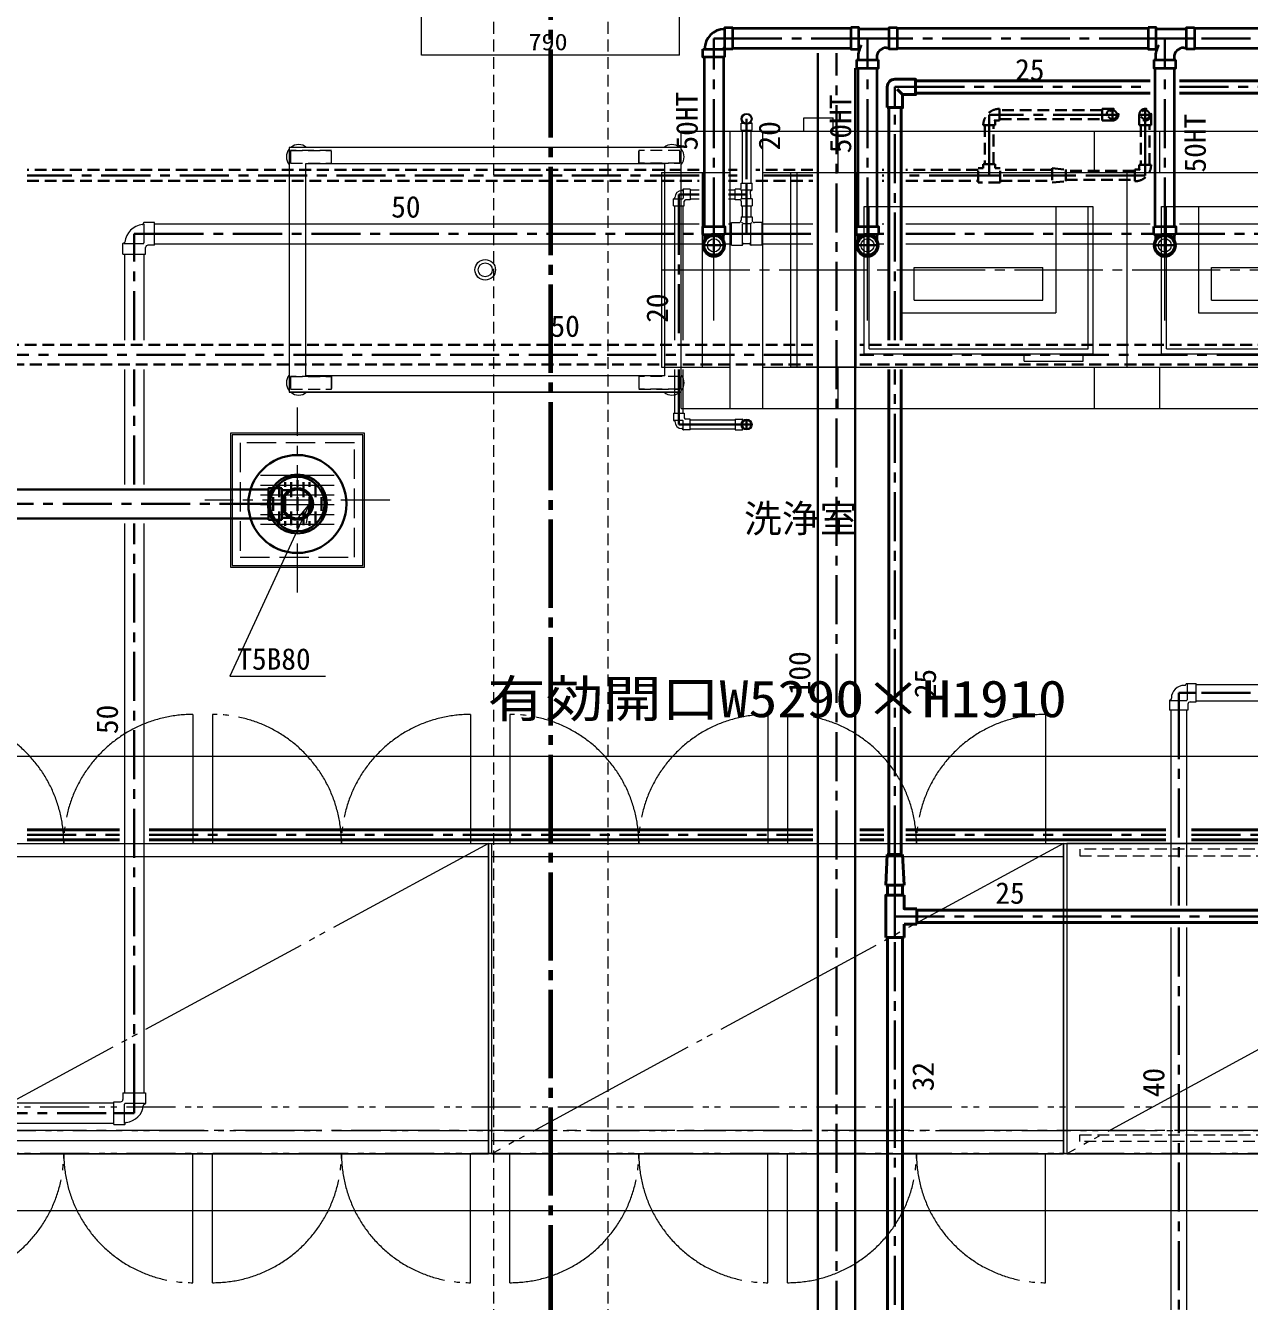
# Model space of a CAD drawing. Units: millimetres at full size, sheet at 1:30. Extents: x -16828 to 149130, y 47892 to 100313.
# Drawn here: x 16578 to 20324, y 58872 to 62779 of the extents above; entities that cross this region are included whole.
import ezdxf
from ezdxf.enums import TextEntityAlignment as Align

# ---------------------------------------------------------------- set-up
doc = ezdxf.new("R2010")
doc.units = ezdxf.units.MM
doc.header["$LTSCALE"] = 30
for name, pattern in [('CHAIN1', [8, 5, -1, 1, -1]), ('CHAIN2', [12, 9, -1, 1, -1]), ('DASHED1', [1.8, 1.2, -0.6]), ('DASHED3', [4, 3, -1]), ('DOUBLE_CHAIN1', [8.8, 5, -1, 0.6, -0.6, 0.6, -1]), ('LONG_DOUBLE_CHAIN', [21.8, 18, -1, 0.6, -0.6, 0.6, -1])]:
    doc.linetypes.add(name, pattern=pattern)
for name, color, linetype, lineweight in [('0-0', 7, 'CHAIN2', 15), ('0-1', 7, 'Continuous', 15), ('2-2_間仕切り芯', 7, 'DOUBLE_CHAIN1', 15), ('2-A_建具', 7, 'Continuous', 15), ('2-B_金物', 7, 'Continuous', 15), ('3-0_AIHO08-壁芯', 7, 'CHAIN2', 15), ('3-1_AIHO57-排水立上げ', 7, 'Continuous', 15), ('3-4_AIHO30-厨房機器', 7, 'Continuous', 15), ('3-5_AIHO31-厨房機器中心線', 7, 'CHAIN2', 15), ('3-6_AIHO33-厨房機器隠れ線', 7, 'DASHED1', 15), ('3-7_AIHO47-厨房機器アウトライン', 7, 'Continuous', 15), ('3-8_AIHO30-厨房機器LL', 7, 'Continuous', 15), ('3-9_AIHO32-厨房機器補助線', 7, 'LONG_DOUBLE_CHAIN', 15), ('3-A_AIHO34-移動式板金', 7, 'Continuous', 15), ('3-B_AIHO37-移動式板金隠れ線', 7, 'DASHED1', 15), ('3-C_AIHO34-移動式板金LL', 7, 'Continuous', 15), ('3-D_AIHO47-移動式板金アウトライン', 7, 'DASHED1', 15), ('4-2_AIHO20-排水溝', 7, 'Continuous', 15), ('4-3_AIHO15-壁開口寸法・コメント', 7, 'Continuous', 15), ('9-6_無題7', 7, 'Continuous', 15), ('9-9_配管－汚水１：硬質塩ビ管（ＤＶ）', 2, 'Continuous', 30), ('9-A_配管－給水３：ＶＬＰ(ＶＤ)', 5, 'Continuous', 40), ('9-B_配管－給湯１２：ＨＴＬＰ（ＵＸ）', 3, 'Continuous', 20), ('9-C_配管－ガス３：ねじ込み', 2, 'DASHED1', 30)]:
    doc.layers.add(name, color=color, linetype=linetype, lineweight=lineweight)
doc.layers.add('4-8_AIHO12-部屋名', color=7, linetype='Continuous')
doc.styles.add('ＭＳ ゴシック', font='')
doc.styles.get('ＭＳ ゴシック').set_extended_font_data('MS Gothic')

# ---------------------------------------------------------------- blocks, each defined once
blk = doc.blocks.new('グループ部品-6')
at = {"layer": '4-3_AIHO15-壁開口寸法・コメント'}
blk.add_line((21462.46, 60540.17), (16297.46, 60540.17), dxfattribs=at)
at = {"layer": '4-3_AIHO15-壁開口寸法・コメント', "style": 'ＭＳ ゴシック', "width": 1.15}
blk.add_text('有効開口W5290×H1910', height=113.2, dxfattribs=at).set_placement((17991.93, 60627.01), align=Align.BOTTOM_LEFT)

msp = doc.modelspace()

# ---------------------------------------------------------------- linework, layer by layer
at = {"layer": '0-0', "color": 1, "lineweight": 60}
msp.add_line((18184.96, 68105.86), (18184.96, 49250.86), dxfattribs=at)
at = {"layer": '0-1', "linetype": 'DASHED1'}
for p, q in [((18009.96, 63275.86), (18009.96, 55775.86)), ((18359.96, 63275.86), (18359.96, 55775.86)), ((12359.96, 59150.86), (18009.96, 59150.86)), ((18359.96, 59150.86), (25184.96, 59150.86))]:
    msp.add_line(p, q, dxfattribs=at)
at = {"layer": '0-1'}
msp.add_line((15959.96, 59150.86), (25184.96, 59150.86), dxfattribs=at)
at = {"layer": '2-2_間仕切り芯'}
msp.add_line((15139.23, 59395.86), (32729.96, 59395.86), dxfattribs=at)
at = {"layer": '2-A_建具', "linetype": 'DOUBLE_CHAIN1'}
for p, q in [((21524.96, 59466.36), (16234.96, 59466.36)), ((21524.96, 59325.36), (16234.96, 59325.36))]:
    msp.add_line(p, q, dxfattribs=at)
at = {"layer": '2-B_金物'}
for p, q in [((17789.96, 62687.87), (17789.96, 63072.06)), ((18579.96, 62687.87), (18579.96, 63072.06)), ((18579.96, 62687.87), (17789.96, 62687.87)), ((17614.96, 61530.86), (17204.96, 61530.86)), ((17204.96, 61530.86), (17204.96, 61120.86)), ((17609.96, 61525.86), (17209.96, 61525.86)), ((17209.96, 61525.86), (17209.96, 61125.86)), ((17609.96, 61125.86), (17609.96, 61525.86)), ((17523.07, 61400.86), (17296.85, 61400.86)), ((17523.07, 61370.86), (17296.85, 61370.86)), ((17523.07, 61340.86), (17296.85, 61340.86)), ((17523.07, 61310.86), (17296.85, 61310.86)), ((17523.07, 61280.86), (17296.85, 61280.86)), ((17523.07, 61250.86), (17296.85, 61250.86)), ((17209.96, 61125.86), (17609.96, 61125.86))]:
    msp.add_line(p, q, dxfattribs=at)
at = {"layer": '2-B_金物', "linetype": 'CHAIN1'}
for p, q in [((17409.96, 61042.36), (17409.96, 61609.36)), ((17693.46, 61325.86), (17126.46, 61325.86))]:
    msp.add_line(p, q, dxfattribs=at)
at = {"layer": '2-B_金物', "linetype": 'DASHED3'}
for p, q in [((17584.96, 61500.86), (17234.96, 61500.86)), ((17234.96, 61500.86), (17234.96, 61150.86)), ((17584.96, 61150.86), (17584.96, 61500.86)), ((17234.96, 61150.86), (17584.96, 61150.86))]:
    msp.add_line(p, q, dxfattribs=at)
at = {"layer": '2-B_金物'}
msp.add_lwpolyline([(17204.96, 61120.86), (17614.96, 61120.86), (17614.96, 61530.86)], dxfattribs=at)
at = {"layer": '3-0_AIHO08-壁芯'}
msp.add_line((24684.96, 59395.86), (15984.96, 59395.86), dxfattribs=at)
at = {"layer": '3-1_AIHO57-排水立上げ'}
for p, q in [((18684.96, 61875.86), (18684.96, 62085.86)), ((19154.96, 61875.86), (19154.96, 62085.86)), ((20064.96, 61875.86), (20064.96, 62085.86))]:
    msp.add_line(p, q, dxfattribs=at)
for centre in [(18684.96, 62105.86), (19154.96, 62105.86), (20064.96, 62105.86)]:
    msp.add_circle(centre, 20, dxfattribs=at)
at = {"layer": '3-4_AIHO30-厨房機器'}
for p, q in [((19049.96, 62455.86), (19049.96, 62495.86)), ((18584.96, 62328.86), (18584.96, 62455.86)), ((18584.96, 62455.86), (21434.96, 62455.86)), ((18834.96, 61605.86), (18834.96, 62455.86)), ((18524.96, 62328.86), (18649.96, 62328.86)), ((18524.96, 62328.86), (18524.96, 61732.86)), ((18649.96, 61732.86), (18649.96, 62328.86)), ((18919.96, 61733.36), (18919.96, 62328.36)), ((18919.96, 62328.36), (19119.96, 62328.36)), ((19119.96, 61733.36), (19119.96, 62328.36)), ((19144.96, 61773.86), (19144.96, 62224.86)), ((19144.96, 62224.86), (19844.96, 62224.86)), ((19844.96, 62224.86), (19844.96, 61773.86)), ((20054.96, 61773.86), (20054.96, 62224.86)), ((20054.96, 62224.86), (20754.96, 62224.86)), ((19144.96, 61773.86), (19844.96, 61773.86)), ((20054.96, 61773.86), (20754.96, 61773.86)), ((18524.96, 61732.86), (18649.96, 61732.86)), ((18584.96, 61605.86), (18584.96, 61732.86)), ((18919.96, 61733.36), (19119.96, 61733.36)), ((18584.96, 61605.86), (21434.96, 61605.86)), ((17994.96, 59324.36), (17994.96, 60274.36)), ((19754.96, 59324.36), (19754.96, 60274.36)), ((16244.96, 59324.36), (17994.96, 59324.36)), ((18004.96, 59324.36), (19754.96, 59324.36)), ((19764.96, 59324.36), (21514.96, 59324.36))]:
    msp.add_line(p, q, dxfattribs=at)
for points in [[(18959.96, 62455.86), (18959.96, 62495.86), (19049.96, 62495.86)], [(16244.96, 59324.36), (16244.96, 60274.36), (17994.96, 60274.36)], [(18004.96, 59324.36), (18004.96, 60274.36), (19754.96, 60274.36)]]:
    msp.add_lwpolyline(points, dxfattribs=at)
msp.add_lwpolyline([(19764.96, 59324.36), (21514.96, 59324.36), (21514.96, 60274.36), (19764.96, 60274.36)], close=True, dxfattribs=at)
at = {"layer": '3-5_AIHO31-厨房機器中心線'}
msp.add_line((18524.96, 62030.86), (21434.96, 62030.86), dxfattribs=at)
at = {"layer": '3-6_AIHO33-厨房機器隠れ線'}
for points in [[(20664.96, 60256.86), (19804.96, 60256.86), (19804.96, 60236.86), (20664.96, 60236.86)], [(20664.96, 59361.86), (19804.96, 59361.86), (19804.96, 59381.86), (20664.96, 59381.86)]]:
    msp.add_lwpolyline(points, close=True, dxfattribs=at)
at = {"layer": '3-7_AIHO47-厨房機器アウトライン'}
for points in [[(16244.96, 60274.36), (17994.96, 60274.36), (17994.96, 59324.36), (16244.96, 59324.36)], [(18004.96, 60274.36), (19754.96, 60274.36), (19754.96, 59324.36), (18004.96, 59324.36)], [(19764.96, 59324.36), (21514.96, 59324.36), (21514.96, 60274.36), (19764.96, 60274.36)]]:
    msp.add_lwpolyline(points, close=True, dxfattribs=at)
at = {"layer": '3-8_AIHO30-厨房機器LL'}
for p, q in [((18734.96, 61605.86), (18734.96, 62455.86)), ((19064.96, 62328.86), (19064.96, 62455.86)), ((19849.96, 62328.86), (19849.96, 62455.86)), ((20049.96, 62328.86), (20049.96, 62455.86)), ((18649.96, 62328.86), (18734.96, 62328.86)), ((18834.96, 62328.86), (21284.96, 62328.86)), ((18939.96, 61733.36), (18939.96, 62328.36)), ((19949.96, 61732.86), (19949.96, 62328.86)), ((19159.96, 61788.86), (19159.96, 62224.86)), ((19258.46, 62224.86), (19258.46, 61898.86)), ((19731.46, 62224.86), (19731.46, 61898.86)), ((19829.96, 61788.86), (19829.96, 62224.86)), ((20069.96, 61788.86), (20069.96, 62224.86)), ((20168.46, 62224.86), (20168.46, 61898.86)), ((19297.96, 62037.86), (19691.96, 62037.86)), ((19297.96, 61937.86), (19297.96, 62037.86)), ((20207.96, 62037.86), (20601.96, 62037.86)), ((20207.96, 61937.86), (20207.96, 62037.86)), ((19258.46, 61898.86), (19731.46, 61898.86)), ((20168.46, 61898.86), (20641.46, 61898.86)), ((19159.96, 61788.86), (19829.96, 61788.86)), ((19634.96, 61750.86), (19634.96, 61773.86)), ((19814.96, 61750.86), (19814.96, 61773.86)), ((20069.96, 61788.86), (20739.96, 61788.86)), ((18649.96, 61732.86), (18734.96, 61732.86)), ((18834.96, 61732.86), (21284.96, 61732.86)), ((19064.96, 61605.86), (19064.96, 61732.86)), ((19634.96, 61750.86), (19814.96, 61750.86)), ((19849.96, 61605.86), (19849.96, 61732.86)), ((20049.96, 61605.86), (20049.96, 61732.86)), ((16244.96, 60234.36), (17994.96, 60234.36)), ((18004.96, 60234.36), (19754.96, 60234.36)), ((16244.96, 59364.36), (17994.96, 59364.36)), ((18004.96, 59364.36), (19754.96, 59364.36))]:
    msp.add_line(p, q, dxfattribs=at)
for points in [[(19297.96, 61937.86), (19691.96, 61937.86), (19691.96, 62037.86)], [(20207.96, 61937.86), (20601.96, 61937.86), (20601.96, 62037.86)]]:
    msp.add_lwpolyline(points, dxfattribs=at)
at = {"layer": '3-9_AIHO32-厨房機器補助線'}
for p, q in [((17089.96, 60669.36), (17089.96, 60274.36)), ((17149.96, 60669.36), (17149.96, 60274.36)), ((17939.96, 60669.36), (17939.96, 60274.36)), ((18059.96, 60669.36), (18059.96, 60274.36)), ((18849.96, 60669.36), (18849.96, 60274.36)), ((18909.96, 60669.36), (18909.96, 60274.36)), ((19699.96, 60669.36), (19699.96, 60274.36)), ((17994.96, 60274.36), (16244.96, 59324.36)), ((19754.96, 60274.36), (18004.96, 59324.36)), ((21514.96, 60274.36), (19764.96, 59324.36)), ((17089.96, 58929.36), (17089.96, 59324.36)), ((17149.96, 58929.36), (17149.96, 59324.36)), ((17939.96, 58929.36), (17939.96, 59324.36)), ((18059.96, 58929.36), (18059.96, 59324.36)), ((18849.96, 58929.36), (18849.96, 59324.36)), ((18909.96, 58929.36), (18909.96, 59324.36)), ((19699.96, 58929.36), (19699.96, 59324.36))]:
    msp.add_line(p, q, dxfattribs=at)
for centre, start, end in [((16299.96, 60274.36), 0, 90), ((17089.96, 60274.36), 90, 180), ((17149.96, 60274.36), 0, 90), ((17939.96, 60274.36), 90, 180), ((18059.96, 60274.36), 0, 90), ((18849.96, 60274.36), 90, 180), ((18909.96, 60274.36), 0, 90), ((19699.96, 60274.36), 90, 180), ((16299.96, 59324.36), 270, 0), ((17089.96, 59324.36), 180, 270), ((17149.96, 59324.36), 270, 0), ((17939.96, 59324.36), 180, 270), ((18059.96, 59324.36), 270, 0), ((18849.96, 59324.36), 180, 270), ((18909.96, 59324.36), 270, 0), ((19699.96, 59324.36), 180, 270)]:
    msp.add_arc(centre, 395, start, end, dxfattribs=at)
at = {"layer": '3-A_AIHO34-移動式板金'}
for p, q in [((18584.96, 62405.86), (17384.96, 62405.86)), ((17384.96, 62405.86), (17384.96, 61655.86)), ((18584.96, 61655.86), (18584.96, 62405.86)), ((18584.96, 61655.86), (17384.96, 61655.86))]:
    msp.add_line(p, q, dxfattribs=at)
at = {"layer": '3-B_AIHO37-移動式板金隠れ線'}
for p, q in [((17389.46, 62395.86), (17514.46, 62395.86)), ((17389.46, 62357.86), (17389.46, 62395.86)), ((17389.46, 62357.86), (17514.46, 62357.86)), ((17514.46, 62357.86), (17514.46, 62395.86)), ((18455.46, 62357.86), (18455.46, 62395.86)), ((18580.46, 62357.86), (18455.46, 62357.86)), ((17389.46, 61703.86), (17514.46, 61703.86)), ((17514.46, 61703.86), (17514.46, 61665.86)), ((18580.46, 61703.86), (18455.46, 61703.86)), ((18455.46, 61703.86), (18455.46, 61665.86))]:
    msp.add_line(p, q, dxfattribs=at)
for points in [[(18580.46, 62357.86), (18580.46, 62395.86), (18455.46, 62395.86)], [(17389.46, 61703.86), (17389.46, 61665.86), (17514.46, 61665.86)], [(18580.46, 61703.86), (18580.46, 61665.86), (18455.46, 61665.86)]]:
    msp.add_lwpolyline(points, dxfattribs=at)
at = {"layer": '3-C_AIHO34-移動式板金LL'}
for p, q in [((18534.96, 62355.86), (17434.96, 62355.86)), ((17434.96, 62355.86), (17434.96, 61705.86)), ((18534.96, 61705.86), (18534.96, 62355.86)), ((18534.96, 61705.86), (17434.96, 61705.86))]:
    msp.add_line(p, q, dxfattribs=at)
for radius in [31.5, 21.5]:
    msp.add_circle((17984.96, 62030.86), radius, dxfattribs=at)
for centre, start, end in [((17413.96, 62376.86), 140.65417, 219.34583), ((17413.96, 62376.86), 50.65417, 129.34583), ((18555.96, 62376.86), 50.65417, 129.34583), ((18555.96, 62376.86), 320.65417, 39.34583), ((17413.96, 61684.86), 140.65417, 219.34583), ((18555.96, 61684.86), 320.65417, 39.34583), ((17413.96, 61684.86), 230.65417, 309.34583), ((18555.96, 61684.86), 230.65417, 309.34583)]:
    msp.add_arc(centre, 37.5, start, end, dxfattribs=at)
at = {"layer": '3-D_AIHO47-移動式板金アウトライン', "linetype": 'Continuous'}
msp.add_lwpolyline([(18584.96, 62405.86), (17384.96, 62405.86), (17384.96, 61655.86), (18584.96, 61655.86)], close=True, dxfattribs=at)
at = {"layer": '3-D_AIHO47-移動式板金アウトライン'}
for points in [[(17514.46, 62395.86), (17389.46, 62395.86), (17389.46, 62357.86), (17514.46, 62357.86)], [(18580.46, 62395.86), (18455.46, 62395.86), (18455.46, 62357.86), (18580.46, 62357.86)], [(17514.46, 61703.86), (17389.46, 61703.86), (17389.46, 61665.86), (17514.46, 61665.86)], [(18580.46, 61703.86), (18455.46, 61703.86), (18455.46, 61665.86), (18580.46, 61665.86)]]:
    msp.add_lwpolyline(points, close=True, dxfattribs=at)
at = {"layer": '4-2_AIHO20-排水溝'}
msp.add_lwpolyline([(21524.96, 59324.36), (16234.96, 59324.36), (16234.96, 60274.36), (21524.96, 60274.36)], close=True, dxfattribs=at)
at = {"layer": '9-6_無題7', "color": 2, "lineweight": 30}
for p, q in [((17372.85, 61366.4), (17372.85, 61381.04)), ((17409.96, 61366.4), (17409.96, 61386.4)), ((17447.07, 61366.4), (17447.07, 61381.04)), ((17354.29, 61376.65), (17354.29, 61334.9)), ((17391.4, 61380.19), (17391.4, 61334.9)), ((17391.4, 61348.78), (17391.4, 61352.51)), ((17428.52, 61380.19), (17428.52, 61334.9)), ((17428.52, 61348.78), (17428.52, 61352.51)), ((17465.63, 61376.65), (17465.63, 61334.9)), ((17335.74, 61334.65), (17335.74, 61292.9)), ((17372.85, 61334.65), (17372.85, 61292.9)), ((17409.96, 61334.65), (17409.96, 61292.9)), ((17447.07, 61334.65), (17447.07, 61292.9)), ((17484.18, 61334.65), (17484.18, 61292.9)), ((17354.29, 61290.5), (17354.29, 61248.75)), ((17391.4, 61290.5), (17391.4, 61248.75)), ((17391.4, 61278.78), (17391.4, 61275.05)), ((17428.52, 61290.5), (17428.52, 61248.75)), ((17428.52, 61278.78), (17428.52, 61275.05)), ((17465.63, 61290.5), (17465.63, 61248.75)), ((17372.85, 61261.15), (17372.85, 61246.51)), ((17409.96, 61261.15), (17409.96, 61241.15)), ((17447.07, 61261.15), (17447.07, 61246.51))]:
    msp.add_line(p, q, dxfattribs=at)
at = {"layer": '9-6_無題7'}
for p, q in [((17447.07, 61313.78), (17203.71, 60786.48)), ((17447.07, 61313.78), (17408.68, 61267.66)), ((17447.07, 61313.78), (17436.88, 61254.65)), ((17203.71, 60786.48), (17496.21, 60786.48))]:
    msp.add_line(p, q, dxfattribs=at)
at = {"layer": '9-6_無題7', "color": 2, "lineweight": 30}
for radius in [150, 90, 83.5]:
    msp.add_circle((17409.96, 61313.78), radius, dxfattribs=at)
at = {"layer": '9-9_配管－汚水１：硬質塩ビ管（ＤＶ）', "color": 6, "lineweight": 35}
for p, q in [((18742.96, 62706.17), (18742.96, 62773.17)), ((19103.96, 62769.67), (18742.96, 62769.67)), ((19220.96, 62768.26), (19128.96, 62768.26)), ((20013.96, 62769.67), (19245.96, 62769.67)), ((20130.96, 62768.26), (20038.96, 62768.26)), ((20807.45, 62769.67), (20155.96, 62769.67)), ((18742.96, 62709.67), (19103.96, 62709.67)), ((19128.96, 62711.06), (19132.6, 62711.06)), ((19213.4, 62711.06), (19220.96, 62711.06)), ((19245.96, 62709.67), (20013.96, 62709.67)), ((20038.96, 62711.06), (20042.6, 62711.06)), ((20123.4, 62711.06), (20130.96, 62711.06)), ((20155.96, 62709.67), (20807.45, 62709.67)), ((18651.46, 62706.67), (18718.46, 62706.67)), ((18654.96, 62681.67), (18654.96, 62163.86)), ((18714.96, 62163.86), (18714.96, 62681.67)), ((18718.46, 62681.67), (18718.46, 62706.67)), ((19121.46, 62673.67), (19188.46, 62673.67)), ((19126.29, 62681.25), (19126.29, 62673.67)), ((19183.48, 62681.14), (19183.48, 62673.67)), ((20031.46, 62673.67), (20098.46, 62673.67)), ((20036.29, 62681.25), (20036.29, 62673.67)), ((20093.48, 62681.14), (20093.48, 62673.67)), ((19124.96, 62648.67), (19124.96, 62163.86)), ((19184.96, 62163.86), (19184.96, 62648.67)), ((20034.96, 62648.67), (20034.96, 62163.86)), ((20094.96, 62163.86), (20094.96, 62648.67)), ((18651.46, 62138.86), (18651.46, 62163.86)), ((19121.46, 62138.86), (19121.46, 62163.86)), ((20031.46, 62138.86), (20031.46, 62163.86)), ((18651.46, 62138.86), (18679.19, 62138.86)), ((18656.46, 62138.86), (18656.46, 62123.47)), ((18718.46, 62138.86), (18690.73, 62138.86)), ((18713.46, 62138.86), (18713.46, 62123.47)), ((19121.46, 62138.86), (19149.19, 62138.86)), ((19126.46, 62138.86), (19126.46, 62123.47)), ((19188.46, 62138.86), (19160.73, 62138.86)), ((19183.46, 62138.86), (19183.46, 62123.47)), ((20031.46, 62138.86), (20059.19, 62138.86)), ((20036.46, 62138.86), (20036.46, 62123.47)), ((20098.46, 62138.86), (20070.73, 62138.86)), ((20093.46, 62138.86), (20093.46, 62123.47))]:
    msp.add_line(p, q, dxfattribs=at)
at = {"layer": '9-9_配管－汚水１：硬質塩ビ管（ＤＶ）', "linetype": 'CHAIN1'}
for p, q in [((18684.96, 62681.67), (18684.96, 62739.67)), ((18742.96, 62739.67), (18684.96, 62739.67)), ((18742.96, 62739.67), (19103.96, 62739.67)), ((19103.96, 62739.67), (19154.96, 62739.67)), ((19245.96, 62739.67), (19154.96, 62739.67)), ((19154.96, 62648.67), (19154.96, 62739.67)), ((20013.96, 62739.67), (19245.96, 62739.67)), ((20013.96, 62739.67), (20064.96, 62739.67)), ((20155.96, 62739.67), (20064.96, 62739.67)), ((20064.96, 62648.67), (20064.96, 62739.67)), ((20807.45, 62739.67), (20155.96, 62739.67)), ((18684.96, 62163.86), (18684.96, 62681.67)), ((19059.96, 58065.44), (19059.96, 62694.67)), ((19154.96, 62163.86), (19154.96, 62648.67)), ((20064.96, 62163.86), (20064.96, 62648.67)), ((18684.96, 62163.86), (18684.96, 62135.86)), ((19154.96, 62163.86), (19154.96, 62135.86)), ((20064.96, 62163.86), (20064.96, 62135.86)), ((18684.96, 62069.86), (18684.96, 62141.86)), ((19154.96, 62069.86), (19154.96, 62141.86)), ((20064.96, 62069.86), (20064.96, 62141.86)), ((18648.96, 62105.86), (18720.96, 62105.86)), ((19118.96, 62105.86), (19190.96, 62105.86)), ((20028.96, 62105.86), (20100.96, 62105.86)), ((18987.96, 61770.86), (14917.55, 61770.86)), ((21573.97, 61770.86), (19131.96, 61770.86)), ((17321.96, 61313.78), (14769.61, 61313.78)), ((17321.96, 61313.78), (17365.46, 61313.78))]:
    msp.add_line(p, q, dxfattribs=at)
at = {"layer": '9-9_配管－汚水１：硬質塩ビ管（ＤＶ）'}
for p, q in [((19002.96, 62694.67), (19002.96, 58065.44)), ((19116.96, 58065.44), (19116.96, 62648.67)), ((17321.96, 61358.28), (14769.61, 61358.28)), ((17361.96, 61362.28), (17361.96, 61320.72)), ((17361.96, 61355.78), (17385.71, 61355.78)), ((17361.96, 61265.28), (17361.96, 61306.83)), ((14769.61, 61269.28), (17321.96, 61269.28)), ((17361.96, 61265.28), (17321.96, 61265.28)), ((17361.96, 61271.78), (17385.71, 61271.78))]:
    msp.add_line(p, q, dxfattribs=at)
at = {"layer": '9-9_配管－汚水１：硬質塩ビ管（ＤＶ）', "linetype": 'DASHED1'}
for p, q in [((18987.96, 61800.86), (14917.55, 61800.86)), ((21573.97, 61800.86), (19131.96, 61800.86)), ((14917.55, 61740.86), (18987.96, 61740.86)), ((19131.96, 61740.86), (21573.97, 61740.86))]:
    msp.add_line(p, q, dxfattribs=at)
at = {"layer": '9-9_配管－汚水１：硬質塩ビ管（ＤＶ）', "color": 6, "lineweight": 35}
for points in [[(18742.96, 62706.17), (18717.96, 62706.17), (18717.96, 62773.17), (18742.96, 62773.17)], [(18718.46, 62681.67), (18651.46, 62681.67), (18651.46, 62706.67)], [(19121.46, 62673.67), (19121.46, 62648.67), (19188.46, 62648.67), (19188.46, 62673.67)], [(20031.46, 62673.67), (20031.46, 62648.67), (20098.46, 62648.67), (20098.46, 62673.67)], [(18651.46, 62163.86), (18718.46, 62163.86), (18718.46, 62138.86)], [(19121.46, 62163.86), (19188.46, 62163.86), (19188.46, 62138.86)], [(20031.46, 62163.86), (20098.46, 62163.86), (20098.46, 62138.86)]]:
    msp.add_lwpolyline(points, dxfattribs=at)
for points in [[(19103.96, 62773.17), (19103.96, 62706.17), (19128.96, 62706.17), (19128.96, 62773.17)], [(19245.96, 62773.17), (19245.96, 62706.17), (19220.96, 62706.17), (19220.96, 62773.17)], [(20013.96, 62773.17), (20013.96, 62706.17), (20038.96, 62706.17), (20038.96, 62773.17)], [(20155.96, 62773.17), (20155.96, 62706.17), (20130.96, 62706.17), (20130.96, 62773.17)]]:
    msp.add_lwpolyline(points, close=True, dxfattribs=at)
at = {"layer": '9-9_配管－汚水１：硬質塩ビ管（ＤＶ）'}
msp.add_lwpolyline([(17321.96, 61265.28), (17321.96, 61362.28), (17361.96, 61362.28)], dxfattribs=at)
at = {"layer": '9-9_配管－汚水１：硬質塩ビ管（ＤＶ）', "color": 6, "lineweight": 35}
for centre in [(18684.96, 62105.86), (19154.96, 62105.86), (20064.96, 62105.86)]:
    msp.add_circle(centre, 30, dxfattribs=at)
at = {"layer": '9-9_配管－汚水１：硬質塩ビ管（ＤＶ）'}
msp.add_circle((17409.96, 61313.78), 44.5, dxfattribs=at)
at = {"layer": '9-9_配管－汚水１：硬質塩ビ管（ＤＶ）', "color": 6, "lineweight": 35}
for centre, radius, start, end in [((18717.96, 62706.67), 61.5, 90, 180), ((18717.96, 62706.67), 4.5, 90, 180), ((19201.09, 62681.25), 74.8, 150, 180), ((19213.4, 62681.14), 29.92, 90, 180), ((20111.09, 62681.25), 74.8, 150, 180), ((20123.4, 62681.14), 29.92, 90, 180), ((18684.96, 62105.86), 33.5, 0, 180), ((19154.96, 62105.86), 33.5, 0, 180), ((20064.96, 62105.86), 33.5, 0, 180), ((18684.96, 62105.86), 33.5, 180, 270), ((18684.96, 62105.86), 33.5, 270, 0), ((19154.96, 62105.86), 33.5, 180, 270), ((19154.96, 62105.86), 33.5, 270, 0), ((20064.96, 62105.86), 33.5, 180, 270), ((20064.96, 62105.86), 33.5, 270, 0)]:
    msp.add_arc(centre, radius, start, end, dxfattribs=at)
at = {"layer": '9-9_配管－汚水１：硬質塩ビ管（ＤＶ）'}
for start, end in [(90, 270), (0, 90), (270, 0)]:
    msp.add_arc((17409.96, 61313.78), 48.5, start, end, dxfattribs=at)
at = {"layer": '9-A_配管－給水３：ＶＬＰ(ＶＤ)'}
for p, q in [((20019.96, 62609.66), (19301.96, 62609.66)), ((20914.96, 62609.66), (20109.96, 62609.66)), ((19215.46, 62527.76), (19215.46, 62590.76)), ((19262.46, 62567.26), (19245.84, 62583.88)), ((19301.96, 62571.86), (20019.96, 62571.86)), ((20109.96, 62571.86), (20914.96, 62571.86)), ((19220.06, 62527.76), (19220.06, 61815.86)), ((19257.86, 61815.86), (19257.86, 62527.76)), ((19220.06, 61725.86), (19220.06, 60240.09)), ((19257.86, 60240.09), (19257.86, 61725.86)), ((16865.51, 60316.49), (16582.95, 60316.49)), ((18987.96, 60316.49), (16956.01, 60316.49)), ((19205.06, 60316.49), (19131.96, 60316.49)), ((20068.4, 60316.49), (19272.86, 60316.49)), ((21781.36, 60316.49), (20147, 60316.49)), ((16582.95, 60285.49), (16865.51, 60285.49)), ((16956.01, 60285.49), (18987.96, 60285.49)), ((19131.96, 60285.49), (19205.06, 60285.49)), ((19272.86, 60285.49), (20068.4, 60285.49)), ((20147, 60285.49), (21781.36, 60285.49)), ((19210.96, 60147.09), (19215.46, 60240.09)), ((19262.46, 60240.09), (19215.46, 60240.09)), ((19266.96, 60147.09), (19262.46, 60240.09)), ((19266.96, 60147.09), (19210.96, 60147.09)), ((19215.81, 60147.09), (19215.81, 60115.86)), ((19262.11, 60115.86), (19262.11, 60147.09)), ((19305.96, 60027.36), (19305.96, 60074.36)), ((21550.96, 60069.76), (19305.96, 60069.76)), ((19266.96, 59985.86), (19266.96, 60027.36)), ((19305.96, 60027.36), (19266.96, 60027.36)), ((19305.96, 60031.96), (21550.96, 60031.96)), ((19210.96, 59985.86), (19266.96, 59985.86)), ((19215.81, 59985.86), (19215.81, 58621.86)), ((19262.11, 58621.86), (19262.11, 59985.86))]:
    msp.add_line(p, q, dxfattribs=at)
at = {"layer": '9-A_配管－給水３：ＶＬＰ(ＶＤ)', "color": 2, "linetype": 'CHAIN1', "lineweight": 30}
for p, q in [((19301.96, 62590.76), (19238.96, 62590.76)), ((19238.96, 62527.76), (19238.96, 62590.76)), ((19301.96, 62590.76), (20019.96, 62590.76)), ((20109.96, 62590.76), (20914.96, 62590.76)), ((19238.96, 61815.86), (19238.96, 62527.76)), ((19238.96, 60240.09), (19238.96, 61725.86)), ((16582.95, 60300.99), (16865.51, 60300.99)), ((16956.01, 60300.99), (18987.96, 60300.99)), ((19131.96, 60300.99), (19205.06, 60300.99)), ((19272.86, 60300.99), (20068.4, 60300.99)), ((20147, 60300.99), (21781.36, 60300.99)), ((19238.96, 60240.09), (19238.96, 60193.59)), ((19238.96, 60147.09), (19238.96, 60193.59)), ((19238.96, 60115.86), (19238.96, 60147.09)), ((19238.96, 60115.86), (19238.96, 60050.86)), ((19238.96, 59985.86), (19238.96, 60050.86)), ((19305.96, 60050.86), (19238.96, 60050.86)), ((21550.96, 60050.86), (19305.96, 60050.86)), ((19238.96, 58621.86), (19238.96, 59985.86))]:
    msp.add_line(p, q, dxfattribs=at)
at = {"layer": '9-A_配管－給水３：ＶＬＰ(ＶＤ)'}
for points in [[(19238.96, 62614.26), (19301.96, 62614.26), (19301.96, 62567.26), (19264.81, 62567.26)], [(19262.46, 62564.91), (19262.46, 62527.76), (19215.46, 62527.76)], [(19210.96, 59985.86), (19210.96, 60115.86), (19266.96, 60115.86)], [(19305.96, 60074.36), (19266.96, 60074.36), (19266.96, 60115.86)]]:
    msp.add_lwpolyline(points, dxfattribs=at)
for centre, radius in [((19238.96, 62590.76), 23.5), ((19264.81, 62564.91), 2.35)]:
    msp.add_arc(centre, radius, 90, 180, dxfattribs=at)
at = {"layer": '9-B_配管－給湯１２：ＨＴＬＰ（ＵＸ）'}
for p, q in [((18768.31, 62458.65), (18768.31, 62479.41)), ((18768.47, 62479.95), (18774.81, 62479.95)), ((18768.89, 62480.32), (18772.08, 62481.78)), ((18795.11, 62479.95), (18801.45, 62479.95)), ((18801.03, 62480.32), (18797.84, 62481.78)), ((18771.36, 62458.65), (18771.36, 62296.46)), ((18798.56, 62296.46), (18798.56, 62458.65)), ((18768.36, 62282.06), (18768.36, 62296.46)), ((18768.36, 62296.46), (18801.56, 62296.46)), ((18801.56, 62274.46), (18801.56, 62296.46)), ((18561.03, 62226.96), (18561.03, 62247.72)), ((18561.19, 62248.26), (18588.88, 62248.26)), ((18561.61, 62248.63), (18564.8, 62250.1)), ((18565.38, 62251), (18565.38, 62252.26)), ((18588.14, 62273.76), (18586.88, 62273.76)), ((18590.51, 62277.53), (18589.05, 62274.35)), ((18590.88, 62277.96), (18590.88, 62250.26)), ((18612.18, 62278.11), (18591.42, 62278.11)), ((18594.33, 62226.96), (18594.33, 62240.81)), ((18612.18, 62244.81), (18598.33, 62244.81)), ((18612.18, 62278.11), (18612.18, 62244.81)), ((18639.96, 62275.06), (18612.18, 62275.06)), ((18612.18, 62247.86), (18639.96, 62247.86)), ((18749.96, 62275.06), (18729.96, 62275.06)), ((18729.96, 62247.86), (18749.96, 62247.86)), ((18764.36, 62278.06), (18749.96, 62278.06)), ((18749.96, 62244.86), (18749.96, 62278.06)), ((18764.36, 62244.86), (18749.96, 62244.86)), ((18768.36, 62240.86), (18768.36, 62226.46)), ((18769.28, 62272.36), (18769.28, 62250.56)), ((18801.56, 62274.46), (18769.99, 62274.46)), ((18801.56, 62248.46), (18769.99, 62248.46)), ((18797.26, 62261.46), (18797.26, 62271.83)), ((18797.26, 62261.46), (18797.26, 62251.1)), ((18797.84, 62272.73), (18801.56, 62274.46)), ((18797.84, 62250.19), (18801.56, 62248.46)), ((18801.56, 62248.46), (18801.56, 62226.46)), ((18561.03, 62226.96), (18594.33, 62226.96)), ((18564.08, 62226.96), (18564.08, 61815.86)), ((18591.28, 61815.86), (18591.28, 62226.96)), ((18768.36, 62226.46), (18801.56, 62226.46)), ((18771.36, 62226.46), (18771.36, 62193.26)), ((18798.56, 62193.26), (18798.56, 62226.46)), ((16939.08, 62174.58), (16937.47, 62170.7)), ((16940.46, 62171.78), (16940.46, 62113.06)), ((18639.96, 62171.01), (16972.96, 62171.01)), ((18738.46, 62171.01), (18729.96, 62171.01)), ((18738.46, 62175.66), (18761.11, 62175.66)), ((18738.46, 62105.86), (18738.46, 62175.66)), ((18768.31, 62193.26), (18768.31, 62182.86)), ((18768.31, 62193.26), (18801.61, 62193.26)), ((18775.53, 62171.96), (18769, 62176.03)), ((18772.03, 62107.96), (18772.03, 62170.6)), ((18794.39, 62171.96), (18775.53, 62171.96)), ((18794.39, 62171.96), (18800.92, 62176.03)), ((18797.89, 62107.96), (18797.89, 62170.6)), ((18801.61, 62193.26), (18801.61, 62182.86)), ((18831.46, 62175.66), (18808.81, 62175.66)), ((18831.46, 62175.66), (18831.46, 62105.86)), ((18987.96, 62171.01), (18831.46, 62171.01)), ((19205.06, 62171.01), (19199.96, 62171.01)), ((20019.96, 62171.01), (19272.86, 62171.01)), ((20922.07, 62171.01), (20109.96, 62171.01)), ((16876.01, 62078.56), (16876.01, 62111.06)), ((16876.94, 62112.44), (16880.82, 62114.05)), ((16878.84, 62111.06), (16938.46, 62111.06)), ((16945.51, 62078.56), (16945.51, 62098.81)), ((16972.96, 62106.01), (16952.71, 62106.01)), ((16972.96, 62110.51), (18651.78, 62110.51)), ((18718.14, 62110.51), (18738.46, 62110.51)), ((18738.46, 62105.86), (18771.26, 62105.86)), ((18772.58, 62106.65), (18774.79, 62110.76)), ((18776.56, 62111.81), (18793.36, 62111.81)), ((18797.34, 62106.65), (18795.13, 62110.76)), ((18831.46, 62105.86), (18798.66, 62105.86)), ((18831.46, 62110.51), (18987.96, 62110.51)), ((19188.14, 62110.51), (19205.06, 62110.51)), ((19272.86, 62110.51), (20031.78, 62110.51)), ((20098.14, 62110.51), (20966.67, 62110.51)), ((16876.01, 62078.56), (16945.51, 62078.56)), ((16880.51, 62078.56), (16880.51, 61815.86)), ((16941.01, 61815.86), (16941.01, 62078.56)), ((16880.51, 61725.86), (16880.51, 61373.28)), ((16941.01, 61373.28), (16941.01, 61725.86)), ((18564.08, 61725.86), (18564.08, 61591.55)), ((18591.28, 61591.55), (18591.28, 61725.86)), ((18561.03, 61591.55), (18594.33, 61591.55)), ((18561.03, 61591.55), (18561.03, 61570.79)), ((18594.33, 61591.55), (18594.33, 61577.7)), ((18561.19, 61570.25), (18588.88, 61570.25)), ((18561.61, 61569.88), (18564.8, 61568.42)), ((18565.38, 61567.51), (18565.38, 61566.25)), ((18588.14, 61544.75), (18586.88, 61544.75)), ((18590.51, 61540.98), (18589.05, 61544.17)), ((18590.88, 61540.56), (18590.88, 61568.25)), ((18612.18, 61540.4), (18591.42, 61540.4)), ((18612.18, 61573.7), (18598.33, 61573.7)), ((18612.18, 61540.4), (18612.18, 61573.7)), ((18750.46, 61570.65), (18612.18, 61570.65)), ((18612.18, 61543.45), (18750.46, 61543.45)), ((18750.46, 61573.7), (18771.22, 61573.7)), ((18771.76, 61573.54), (18771.76, 61567.2)), ((18771.76, 61546.9), (18771.76, 61540.56)), ((18772.13, 61573.12), (18773.59, 61569.93)), ((18772.13, 61540.98), (18773.59, 61544.17)), ((16880.51, 61254.28), (16880.51, 59510.76)), ((16941.01, 59510.76), (16941.01, 61254.28)), ((20126.93, 60758.45), (20124.61, 60758.45)), ((20128.44, 60759.48), (20130.57, 60763.38)), ((20131.89, 60764.16), (20161, 60764.16)), ((20133.04, 60761.94), (20133.04, 60713.67)), ((20161, 60707.56), (20161, 60764.16)), ((21766.96, 60760.16), (20161, 60760.16)), ((20085.11, 60716.63), (20085.11, 60718.95)), ((20079.4, 60711.67), (20079.4, 60682.56)), ((20136, 60682.56), (20079.4, 60682.56)), ((20084.08, 60715.12), (20080.18, 60712.99)), ((20081.91, 60711.67), (20131.04, 60711.67)), ((20083.4, 60682.56), (20083.4, 60084.76)), ((20132, 60084.76), (20132, 60682.56)), ((20136, 60700.76), (20136, 60682.56)), ((20142.8, 60707.56), (20161, 60707.56)), ((20161, 60711.56), (21766.96, 60711.56)), ((20083.4, 60016.96), (20083.4, 58581.36)), ((20132, 58581.36), (20132, 60016.96)), ((16876.01, 59510.76), (16876.01, 59490.51)), ((16848.56, 59478.81), (16194.39, 59478.81)), ((16848.56, 59483.31), (16868.81, 59483.31)), ((16848.56, 59413.81), (16848.56, 59483.31)), ((16881.06, 59416.64), (16881.06, 59476.26)), ((16941.78, 59478.26), (16883.06, 59478.26)), ((16944.58, 59476.87), (16940.7, 59475.27)), ((16194.39, 59418.31), (16848.56, 59418.31)), ((16848.56, 59413.81), (16881.06, 59413.81)), ((16882.44, 59414.73), (16884.05, 59418.62))]:
    msp.add_line(p, q, dxfattribs=at)
at = {"layer": '9-B_配管－給湯１２：ＨＴＬＰ（ＵＸ）', "color": 2, "linetype": 'CHAIN1', "lineweight": 30}
for p, q in [((18784.96, 62458.65), (18784.96, 62493.15)), ((18784.96, 62458.65), (18784.96, 62296.46)), ((18784.96, 62296.46), (18784.96, 62261.46)), ((18612.18, 62261.46), (18577.68, 62261.46)), ((18577.68, 62226.96), (18577.68, 62261.46)), ((18639.96, 62261.46), (18612.18, 62261.46)), ((18749.96, 62261.46), (18729.96, 62261.46)), ((18749.96, 62261.46), (18784.96, 62261.46)), ((18784.96, 62226.46), (18784.96, 62261.46)), ((18577.68, 62226.96), (18577.68, 61815.86)), ((18784.96, 62226.46), (18784.96, 62193.26)), ((18784.96, 62193.26), (18784.96, 62140.76)), ((16910.76, 62078.56), (16910.76, 62140.76)), ((16972.96, 62140.76), (16910.76, 62140.76)), ((16972.96, 62140.76), (18651.46, 62140.76)), ((18718.46, 62140.76), (18738.46, 62140.76)), ((18738.46, 62140.76), (18784.96, 62140.76)), ((18831.46, 62140.76), (18784.96, 62140.76)), ((18831.46, 62140.76), (18987.96, 62140.76)), ((19188.46, 62140.76), (19205.06, 62140.76)), ((19272.86, 62140.76), (20031.46, 62140.76)), ((20098.46, 62140.76), (20937.68, 62140.76)), ((16910.76, 61815.86), (16910.76, 62078.56)), ((16910.76, 61373.28), (16910.76, 61725.86)), ((18577.68, 61725.86), (18577.68, 61591.55)), ((18577.68, 61591.55), (18577.68, 61557.05)), ((18612.18, 61557.05), (18577.68, 61557.05)), ((18612.18, 61557.05), (18750.46, 61557.05)), ((18750.46, 61557.05), (18771.36, 61557.05)), ((18768.64, 61557.05), (18801.28, 61557.05)), ((18784.96, 61540.73), (18784.96, 61573.37)), ((16910.76, 59510.76), (16910.76, 61254.28)), ((20161, 60735.86), (20107.7, 60735.86)), ((20107.7, 60682.56), (20107.7, 60735.86)), ((21766.96, 60735.86), (20161, 60735.86)), ((20107.7, 60682.56), (20107.7, 60084.76)), ((20107.7, 60016.96), (20107.7, 58581.36)), ((16910.76, 59510.76), (16910.76, 59448.56)), ((16194.39, 59448.56), (16848.56, 59448.56)), ((16848.56, 59448.56), (16910.76, 59448.56))]:
    msp.add_line(p, q, dxfattribs=at)
at = {"layer": '9-B_配管－給湯１２：ＨＴＬＰ（ＵＸ）'}
for points in [[(18768.31, 62458.65), (18801.61, 62458.65), (18801.61, 62479.41)], [(16972.96, 62106.01), (16972.96, 62175.51), (16940.46, 62175.51)], [(18750.46, 61573.7), (18750.46, 61540.4), (18771.22, 61540.4)], [(16876.01, 59510.76), (16945.51, 59510.76), (16945.51, 59478.26)]]:
    msp.add_lwpolyline(points, dxfattribs=at)
for centre, radius in [((18784.96, 62493.15), 16.65), ((18784.96, 62493.15), 13.9), ((18784.96, 61557.05), 16.65), ((18784.96, 61557.05), 13.6)]:
    msp.add_circle(centre, radius, dxfattribs=at)
for centre, radius, start, end in [((18769.31, 62479.41), 1, 114.69156, 180), ((18771.66, 62482.69), 1, 294.69156, 325.47797), ((18798.26, 62482.69), 1, 214.52203, 245.30844), ((18800.61, 62479.41), 1, 0, 65.30844), ((18764.36, 62282.06), 4, 270, 0), ((18562.03, 62247.72), 1, 114.69156, 180), ((18564.38, 62251), 1, 294.69156, 0), ((18586.88, 62252.26), 21.5, 90, 180), ((18588.14, 62274.76), 1, 270, 335.30844), ((18588.88, 62250.26), 2, 270, 0), ((18591.42, 62277.11), 1, 90, 155.30844), ((18598.33, 62240.81), 4, 90, 180), ((18764.36, 62240.86), 4, 0, 90), ((18721.16, 62261.46), 49.34, 12.76386, 19.66188), ((18721.16, 62261.46), 49.34, 340.33812, 347.23614), ((18798.26, 62271.83), 1, 114.9439, 180), ((18798.26, 62251.1), 1, 180, 245.0561), ((16941.93, 62109.59), 60.2, 96.01315, 173.98685), ((16935.62, 62171.46), 2, 270, 337.54845), ((16940.46, 62174.01), 1.5, 90, 157.54845), ((18761.11, 62182.86), 7.2, 270, 0), ((18808.81, 62182.86), 7.2, 180, 270), ((16877.51, 62111.06), 1.5, 112.45155, 180), ((16880.06, 62115.9), 2, 292.45155, 0), ((16938.46, 62113.06), 2, 270, 0), ((16952.71, 62098.81), 7.2, 90, 180), ((18771.26, 62107.36), 1.5, 270, 331.72796), ((18776.56, 62109.81), 2, 90, 151.72796), ((18793.36, 62109.81), 2, 28.27204, 90), ((18798.66, 62107.36), 1.5, 208.27204, 270), ((18598.33, 61577.7), 4, 180, 270), ((18562.03, 61570.79), 1, 180, 245.30844), ((18564.38, 61567.51), 1, 0, 65.30844), ((18586.88, 61566.25), 21.5, 180, 270), ((18588.14, 61543.75), 1, 24.69156, 90), ((18588.88, 61568.25), 2, 0, 90), ((18591.42, 61541.4), 1, 204.69156, 270), ((18784.96, 61557.05), 13.9, 90, 180), ((18784.96, 61557.05), 13.9, 180, 0), ((18771.22, 61572.7), 1, 24.69156, 90), ((18771.22, 61541.4), 1, 270, 335.30844), ((18774.5, 61570.35), 1, 204.69156, 235.47797), ((18774.5, 61543.75), 1, 124.52203, 155.30844), ((18784.96, 61557.05), 13.9, 0, 90), ((20124.61, 60718.95), 39.5, 90, 180), ((20126.69, 60760.43), 2, 277.06011, 331.38954), ((20131.89, 60762.66), 1.5, 90, 151.38954), ((20136, 60763.36), 3, 167.33182, 170.24735), ((20083.12, 60716.87), 2, 298.61046, 352.93989), ((20080.9, 60711.67), 1.5, 118.61046, 180), ((20131.04, 60713.67), 2, 270, 0), ((20142.8, 60700.76), 6.8, 90, 180), ((16868.81, 59490.51), 7.2, 270, 0), ((16883.06, 59476.26), 2, 90, 180), ((16879.59, 59479.73), 60.2, 276.01315, 353.98685), ((16941.46, 59473.42), 2, 112.45155, 180), ((16944.01, 59478.26), 1.5, 292.45155, 0), ((16881.06, 59415.31), 1.5, 270, 337.54845), ((16885.9, 59417.86), 2, 90, 157.54845)]:
    msp.add_arc(centre, radius, start, end, dxfattribs=at)
at = {"layer": '9-C_配管－ガス３：ねじ込み'}
for p, q in [((19559.38, 62523.86), (19559.38, 62487.86)), ((19872.96, 62519.46), (19559.38, 62519.46)), ((19872.96, 62523.86), (19904.96, 62523.86)), ((19545.38, 62487.86), (19543.12, 62490.12)), ((19545.38, 62487.86), (19559.38, 62487.86)), ((19545.38, 62473.86), (19545.38, 62487.86)), ((19559.38, 62492.26), (19872.96, 62492.26)), ((19986.96, 62473.86), (19986.96, 62505.86)), ((19545.38, 62473.86), (19509.38, 62473.86)), ((19513.78, 62473.86), (19513.78, 62354.87)), ((19540.98, 62354.87), (19540.98, 62473.86)), ((19991.36, 62473.86), (19991.36, 62351.87)), ((20018.56, 62351.87), (20018.56, 62473.86)), ((18639.96, 62336.87), (16582.95, 62336.87)), ((18756.36, 62336.87), (18729.96, 62336.87)), ((18987.96, 62336.87), (18813.56, 62336.87)), ((19205.06, 62336.87), (19199.96, 62336.87)), ((19493.38, 62336.87), (19272.86, 62336.87)), ((19545.38, 62354.87), (19509.38, 62354.87)), ((19545.38, 62354.87), (19545.38, 62341.87)), ((19561.38, 62341.87), (19545.38, 62341.87)), ((19561.38, 62297.87), (19561.38, 62341.87)), ((19719.98, 62336.87), (19561.38, 62336.87)), ((19719.98, 62341.87), (19719.98, 62297.87)), ((19719.98, 62341.87), (19761.98, 62337.87)), ((19761.98, 62337.87), (19761.98, 62301.87)), ((19972.96, 62333.47), (19761.98, 62333.47)), ((19972.96, 62337.87), (19972.96, 62301.87)), ((19972.96, 62337.87), (19986.96, 62337.87)), ((20022.96, 62351.87), (19986.96, 62351.87)), ((19986.96, 62337.87), (19986.96, 62351.87)), ((19986.96, 62337.87), (19989.22, 62335.6)), ((16582.95, 62302.87), (18639.96, 62302.87)), ((18729.96, 62302.87), (18756.36, 62302.87)), ((18813.56, 62302.87), (18987.96, 62302.87)), ((19199.96, 62302.87), (19205.06, 62302.87)), ((19272.86, 62302.87), (19493.38, 62302.87)), ((19561.38, 62302.87), (19719.98, 62302.87)), ((19719.98, 62297.87), (19761.98, 62301.87)), ((19761.98, 62306.27), (19972.96, 62306.27))]:
    msp.add_line(p, q, dxfattribs=at)
at = {"layer": '9-C_配管－ガス３：ねじ込み', "linetype": 'CHAIN1'}
for p, q in [((19904.96, 62489.54), (19904.96, 62522.18)), ((20004.96, 62489.54), (20004.96, 62522.18)), ((19559.38, 62505.86), (19527.38, 62505.86)), ((19527.38, 62473.86), (19527.38, 62505.86)), ((19872.96, 62505.86), (19559.38, 62505.86)), ((19872.96, 62505.86), (19891.36, 62505.86)), ((19888.64, 62505.86), (19921.28, 62505.86)), ((19988.64, 62505.86), (20021.28, 62505.86)), ((20004.96, 62473.86), (20004.96, 62492.26)), ((19527.38, 62473.86), (19527.38, 62354.87)), ((20004.96, 62473.86), (20004.96, 62351.87)), ((18639.96, 62319.87), (16582.95, 62319.87)), ((18756.36, 62319.87), (18729.96, 62319.87)), ((18987.96, 62319.87), (18813.56, 62319.87)), ((19205.06, 62319.87), (19199.96, 62319.87)), ((19493.38, 62319.87), (19272.86, 62319.87)), ((19493.38, 62319.87), (19527.38, 62319.87)), ((19527.38, 62354.87), (19527.38, 62319.87)), ((19561.38, 62319.87), (19527.38, 62319.87)), ((19719.98, 62319.87), (19561.38, 62319.87)), ((19719.98, 62319.87), (19740.98, 62319.87)), ((19761.98, 62319.87), (19740.98, 62319.87)), ((19972.96, 62319.87), (19761.98, 62319.87)), ((19972.96, 62319.87), (20004.96, 62319.87)), ((20004.96, 62351.87), (20004.96, 62319.87))]:
    msp.add_line(p, q, dxfattribs=at)
at = {"layer": '9-C_配管－ガス３：ねじ込み'}
for points in [[(19872.96, 62523.86), (19872.96, 62487.86), (19904.96, 62487.86)], [(19986.96, 62473.86), (20022.96, 62473.86), (20022.96, 62505.86)], [(19509.38, 62354.87), (19509.38, 62341.87), (19493.38, 62341.87)], [(19561.38, 62297.87), (19493.38, 62297.87), (19493.38, 62341.87)]]:
    msp.add_lwpolyline(points, dxfattribs=at)
for centre, radius in [((19904.96, 62505.86), 18), ((19904.96, 62505.86), 13.6), ((20004.96, 62505.86), 18), ((20004.96, 62505.86), 13.6)]:
    msp.add_circle(centre, radius, dxfattribs=at)
for centre, start, end in [((19559.38, 62473.86), 90.00006, 180.00006), ((19972.96, 62351.87), 270, 0)]:
    msp.add_arc(centre, 50, start, end, dxfattribs=at)

# ---------------------------------------------------------------- block references
at = {"layer": '4-3_AIHO15-壁開口寸法・コメント'}
msp.add_blockref('グループ部品-6', (0, 0), dxfattribs=at)

# ---------------------------------------------------------------- texts
at = {"layer": '2-B_金物', "style": 'ＭＳ ゴシック', "width": 1.15}
msp.add_text('790', height=50.95, dxfattribs=at).set_placement((18117.46, 62687.87), align=Align.BOTTOM_LEFT)
at = {"layer": '4-8_AIHO12-部屋名', "style": 'ＭＳ ゴシック'}
msp.add_text('洗浄室', height=84.92, dxfattribs=at).set_placement((18776.82, 61201.24), align=Align.BOTTOM_LEFT)
at = {"layer": '9-6_無題7', "style": 'ＭＳ ゴシック'}
msp.add_text('T5B80', height=65.98, dxfattribs=at).set_placement((17226.21, 60786.48), align=Align.BOTTOM_LEFT)
at = {"layer": '9-9_配管－汚水１：硬質塩ビ管（ＤＶ）', "color": 7, "style": 'ＭＳ ゴシック'}
for p in [(18654.96, 62396.21), (19124.96, 62387.78), (20210.35, 62328.86)]:
    msp.add_text('50HT', height=65.98, rotation=90, dxfattribs=at).set_placement(p, align=Align.BOTTOM_LEFT)
msp.add_text('50', height=65.98, dxfattribs=at).set_placement((18184.76, 61805.86), align=Align.BOTTOM_LEFT)
at = {"layer": '9-9_配管－汚水１：硬質塩ビ管（ＤＶ）', "color": 6, "style": 'ＭＳ ゴシック'}
msp.add_text('100', height=65.98, rotation=90, dxfattribs=at).set_placement((18999.96, 60728.2), align=Align.BOTTOM_LEFT)
at = {"layer": '9-A_配管－給水３：ＶＬＰ(ＶＤ)', "color": 7, "style": 'ＭＳ ゴシック'}
for p in [(19606.91, 62590.76), (19546.23, 60069.76)]:
    msp.add_text('25', height=65.98, dxfattribs=at).set_placement(p, align=Align.BOTTOM_LEFT)
for s, p in [('25', (19384.42, 60719.06)), ('32', (19377.68, 59515.56))]:
    msp.add_text(s, height=65.98, rotation=90, dxfattribs=at).set_placement(p, align=Align.BOTTOM_LEFT)
at = {"layer": '9-B_配管－給湯１２：ＨＴＬＰ（ＵＸ）', "color": 7, "style": 'ＭＳ ゴシック'}
for s, p in [('20', (18907.4, 62396.21)), ('20', (18564.08, 61868.62)), ('50', (16880.51, 60609.26)), ('40', (20083.4, 59497.23))]:
    msp.add_text(s, height=65.98, rotation=90, dxfattribs=at).set_placement(p, align=Align.BOTTOM_LEFT)
msp.add_text('50', height=65.98, dxfattribs=at).set_placement((17697.16, 62171.01), align=Align.BOTTOM_LEFT)

doc.saveas('drawing.dxf')
